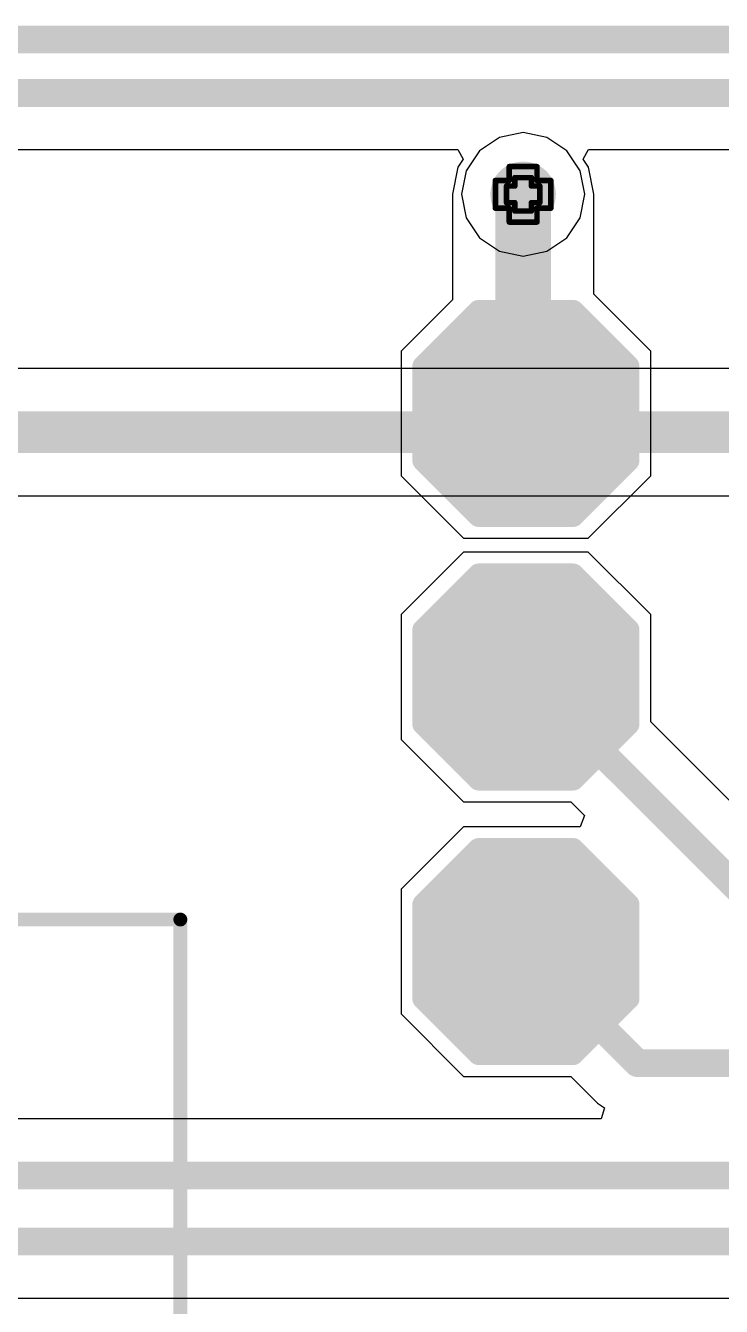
# Model space of a CAD drawing. Header units: inches. Extents: x 0 to 198, y 0 to 199.
# Drawn here: x 5.2296 to 5.4805, y 1.863 to 2.3248 of the extents above; entities that cross this region are included whole.
import ezdxf

# ---------------------------------------------------------------- set-up
doc = ezdxf.new("R2010")
doc.units = ezdxf.units.IN
doc.header["$MEASUREMENT"] = 0
for name, color, linetype in [('Bottom Layer', 5, 'Continuous'), ('Drill Drawing', 1, 'Continuous'), ('Layer 1', 16, 'Continuous'), ('Layer 2', 76, 'Continuous'), ('Top Layer', 1, 'Continuous'), ('Top Overlay', 2, 'Continuous'), ('Top Paste', 8, 'Continuous'), ('Top Solder', 216, 'Continuous'), ('Via Holes', 16, 'Continuous')]:
    doc.layers.add(name, color=color, linetype=linetype)

# ---------------------------------------------------------------- blocks, each defined once
blk = doc.blocks.new('T__________6')
at = {"layer": 'Top Layer'}
blk.add_hatch(color=1, dxfattribs=at).paths.add_polyline_path([(0.015, 0.03), (-0.015, 0.03), (-0.03, 0.015), (-0.03, -0.015), (-0.015, -0.03), (0.015, -0.03), (0.03, -0.015), (0.03, 0.015)])
at = {"layer": 'Top Paste'}
blk.add_hatch(color=8, dxfattribs=at).paths.add_polyline_path([(0.015, 0.03), (-0.015, 0.03), (-0.03, 0.015), (-0.03, -0.015), (-0.015, -0.03), (0.015, -0.03), (0.03, -0.015), (0.03, 0.015)])
at = {"layer": 'Top Solder'}
blk.add_hatch(color=216, dxfattribs=at).paths.add_polyline_path([(0.017, 0.034), (-0.017, 0.034), (-0.034, 0.017), (-0.034, -0.017), (-0.017, -0.034), (0.017, -0.034), (0.034, -0.017), (0.034, 0.017)])
at = {"layer": 'Top Overlay'}
for points in [[(-0.037, 0.017, 0.00787, 0.00787, 0), (-0.017, 0.037, 0.00787, 0.00787, 0)], [(-0.017, 0.037, 0.00787, 0.00787, 0), (0.017, 0.037, 0.00787, 0.00787, 0)], [(0.017, 0.037, 0.00787, 0.00787, 0), (0.037, 0.017, 0.00787, 0.00787, 0)], [(-0.037, -0.017, 0.00787, 0.00787, 0), (-0.037, 0.017, 0.00787, 0.00787, 0)], [(0.037, -0.017, 0.00787, 0.00787, 0), (0.037, 0.017, 0.00787, 0.00787, 0)], [(-0.037, -0.017, 0.00787, 0.00787, 0), (-0.017, -0.037, 0.00787, 0.00787, 0)], [(0.017, -0.037, 0.00787, 0.00787, 0), (0.037, -0.017, 0.00787, 0.00787, 0)], [(-0.017, -0.037, 0.00787, 0.00787, 0), (0.017, -0.037, 0.00787, 0.00787, 0)]]:
    blk.add_lwpolyline(points, format="xyseb", dxfattribs=at)
for points in [[(-0.01897, 0.037, 0.00394, 0.00394, 1), (-0.01503, 0.037, 0.00394, 0.00394, 1)], [(-0.01897, 0.037, 0.00394, 0.00394, 1), (-0.01503, 0.037, 0.00394, 0.00394, 1)], [(0.01503, 0.037, 0.00394, 0.00394, 1), (0.01897, 0.037, 0.00394, 0.00394, 1)], [(0.01503, 0.037, 0.00394, 0.00394, 1), (0.01897, 0.037, 0.00394, 0.00394, 1)], [(-0.03897, 0.017, 0.00394, 0.00394, 1), (-0.03503, 0.017, 0.00394, 0.00394, 1)], [(-0.03897, 0.017, 0.00394, 0.00394, 1), (-0.03503, 0.017, 0.00394, 0.00394, 1)], [(0.03503, 0.017, 0.00394, 0.00394, 1), (0.03897, 0.017, 0.00394, 0.00394, 1)], [(0.03503, 0.017, 0.00394, 0.00394, 1), (0.03897, 0.017, 0.00394, 0.00394, 1)], [(-0.03897, -0.017, 0.00394, 0.00394, 1), (-0.03503, -0.017, 0.00394, 0.00394, 1)], [(-0.03897, -0.017, 0.00394, 0.00394, 1), (-0.03503, -0.017, 0.00394, 0.00394, 1)], [(0.03503, -0.017, 0.00394, 0.00394, 1), (0.03897, -0.017, 0.00394, 0.00394, 1)], [(0.03503, -0.017, 0.00394, 0.00394, 1), (0.03897, -0.017, 0.00394, 0.00394, 1)], [(-0.01897, -0.037, 0.00394, 0.00394, 1), (-0.01503, -0.037, 0.00394, 0.00394, 1)], [(-0.01897, -0.037, 0.00394, 0.00394, 1), (-0.01503, -0.037, 0.00394, 0.00394, 1)], [(0.01503, -0.037, 0.00394, 0.00394, 1), (0.01897, -0.037, 0.00394, 0.00394, 1)], [(0.01503, -0.037, 0.00394, 0.00394, 1), (0.01897, -0.037, 0.00394, 0.00394, 1)]]:
    blk.add_lwpolyline(points, format="xyseb", close=True, dxfattribs=at)
blk = doc.blocks.new('T__________7')
at = {"layer": 'Top Layer'}
blk.add_hatch(color=1, dxfattribs=at).paths.add_polyline_path([(0.015, 0.03), (-0.015, 0.03), (-0.03, 0.015), (-0.03, -0.015), (-0.015, -0.03), (0.015, -0.03), (0.03, -0.015), (0.03, 0.015)])
at = {"layer": 'Top Paste'}
blk.add_hatch(color=8, dxfattribs=at).paths.add_polyline_path([(0.015, 0.03), (-0.015, 0.03), (-0.03, 0.015), (-0.03, -0.015), (-0.015, -0.03), (0.015, -0.03), (0.03, -0.015), (0.03, 0.015)])
at = {"layer": 'Top Solder'}
blk.add_hatch(color=216, dxfattribs=at).paths.add_polyline_path([(0.017, 0.034), (-0.017, 0.034), (-0.034, 0.017), (-0.034, -0.017), (-0.017, -0.034), (0.017, -0.034), (0.034, -0.017), (0.034, 0.017)])
at = {"layer": 'Top Overlay'}
for points in [[(-0.037, 0.017, 0.00787, 0.00787, 0), (-0.017, 0.037, 0.00787, 0.00787, 0)], [(-0.017, 0.037, 0.00787, 0.00787, 0), (0.017, 0.037, 0.00787, 0.00787, 0)], [(0.017, 0.037, 0.00787, 0.00787, 0), (0.037, 0.017, 0.00787, 0.00787, 0)], [(-0.037, -0.017, 0.00787, 0.00787, 0), (-0.037, 0.017, 0.00787, 0.00787, 0)], [(0.037, -0.017, 0.00787, 0.00787, 0), (0.037, 0.017, 0.00787, 0.00787, 0)], [(-0.037, -0.017, 0.00787, 0.00787, 0), (-0.017, -0.037, 0.00787, 0.00787, 0)], [(0.017, -0.037, 0.00787, 0.00787, 0), (0.037, -0.017, 0.00787, 0.00787, 0)], [(-0.017, -0.037, 0.00787, 0.00787, 0), (0.017, -0.037, 0.00787, 0.00787, 0)]]:
    blk.add_lwpolyline(points, format="xyseb", dxfattribs=at)
for points in [[(-0.01897, 0.037, 0.00394, 0.00394, 1), (-0.01503, 0.037, 0.00394, 0.00394, 1)], [(-0.01897, 0.037, 0.00394, 0.00394, 1), (-0.01503, 0.037, 0.00394, 0.00394, 1)], [(0.01503, 0.037, 0.00394, 0.00394, 1), (0.01897, 0.037, 0.00394, 0.00394, 1)], [(0.01503, 0.037, 0.00394, 0.00394, 1), (0.01897, 0.037, 0.00394, 0.00394, 1)], [(-0.03897, 0.017, 0.00394, 0.00394, 1), (-0.03503, 0.017, 0.00394, 0.00394, 1)], [(-0.03897, 0.017, 0.00394, 0.00394, 1), (-0.03503, 0.017, 0.00394, 0.00394, 1)], [(0.03503, 0.017, 0.00394, 0.00394, 1), (0.03897, 0.017, 0.00394, 0.00394, 1)], [(0.03503, 0.017, 0.00394, 0.00394, 1), (0.03897, 0.017, 0.00394, 0.00394, 1)], [(-0.03897, -0.017, 0.00394, 0.00394, 1), (-0.03503, -0.017, 0.00394, 0.00394, 1)], [(-0.03897, -0.017, 0.00394, 0.00394, 1), (-0.03503, -0.017, 0.00394, 0.00394, 1)], [(0.03503, -0.017, 0.00394, 0.00394, 1), (0.03897, -0.017, 0.00394, 0.00394, 1)], [(0.03503, -0.017, 0.00394, 0.00394, 1), (0.03897, -0.017, 0.00394, 0.00394, 1)], [(-0.01897, -0.037, 0.00394, 0.00394, 1), (-0.01503, -0.037, 0.00394, 0.00394, 1)], [(-0.01897, -0.037, 0.00394, 0.00394, 1), (-0.01503, -0.037, 0.00394, 0.00394, 1)], [(0.01503, -0.037, 0.00394, 0.00394, 1), (0.01897, -0.037, 0.00394, 0.00394, 1)], [(0.01503, -0.037, 0.00394, 0.00394, 1), (0.01897, -0.037, 0.00394, 0.00394, 1)]]:
    blk.add_lwpolyline(points, format="xyseb", close=True, dxfattribs=at)
blk = doc.blocks.new('T__________57')
at = {"layer": 'Top Layer'}
blk.add_hatch(color=1, dxfattribs=at).paths.add_polyline_path([(0.015, 0.03), (-0.015, 0.03), (-0.03, 0.015), (-0.03, -0.015), (-0.015, -0.03), (0.015, -0.03), (0.03, -0.015), (0.03, 0.015)])
at = {"layer": 'Top Paste'}
blk.add_hatch(color=8, dxfattribs=at).paths.add_polyline_path([(0.015, 0.03), (-0.015, 0.03), (-0.03, 0.015), (-0.03, -0.015), (-0.015, -0.03), (0.015, -0.03), (0.03, -0.015), (0.03, 0.015)])
at = {"layer": 'Top Solder'}
blk.add_hatch(color=216, dxfattribs=at).paths.add_polyline_path([(0.017, 0.034), (-0.017, 0.034), (-0.034, 0.017), (-0.034, -0.017), (-0.017, -0.034), (0.017, -0.034), (0.034, -0.017), (0.034, 0.017)])
at = {"layer": 'Top Overlay'}
for points in [[(-0.037, 0.017, 0.00787, 0.00787, 0), (-0.017, 0.037, 0.00787, 0.00787, 0)], [(-0.017, 0.037, 0.00787, 0.00787, 0), (0.017, 0.037, 0.00787, 0.00787, 0)], [(0.017, 0.037, 0.00787, 0.00787, 0), (0.037, 0.017, 0.00787, 0.00787, 0)], [(-0.037, -0.017, 0.00787, 0.00787, 0), (-0.037, 0.017, 0.00787, 0.00787, 0)], [(0.037, -0.017, 0.00787, 0.00787, 0), (0.037, 0.017, 0.00787, 0.00787, 0)], [(-0.037, -0.017, 0.00787, 0.00787, 0), (-0.017, -0.037, 0.00787, 0.00787, 0)], [(0.017, -0.037, 0.00787, 0.00787, 0), (0.037, -0.017, 0.00787, 0.00787, 0)], [(-0.017, -0.037, 0.00787, 0.00787, 0), (0.017, -0.037, 0.00787, 0.00787, 0)]]:
    blk.add_lwpolyline(points, format="xyseb", dxfattribs=at)
for points in [[(-0.01897, 0.037, 0.00394, 0.00394, 1), (-0.01503, 0.037, 0.00394, 0.00394, 1)], [(-0.01897, 0.037, 0.00394, 0.00394, 1), (-0.01503, 0.037, 0.00394, 0.00394, 1)], [(0.01503, 0.037, 0.00394, 0.00394, 1), (0.01897, 0.037, 0.00394, 0.00394, 1)], [(0.01503, 0.037, 0.00394, 0.00394, 1), (0.01897, 0.037, 0.00394, 0.00394, 1)], [(-0.03897, 0.017, 0.00394, 0.00394, 1), (-0.03503, 0.017, 0.00394, 0.00394, 1)], [(-0.03897, 0.017, 0.00394, 0.00394, 1), (-0.03503, 0.017, 0.00394, 0.00394, 1)], [(0.03503, 0.017, 0.00394, 0.00394, 1), (0.03897, 0.017, 0.00394, 0.00394, 1)], [(0.03503, 0.017, 0.00394, 0.00394, 1), (0.03897, 0.017, 0.00394, 0.00394, 1)], [(-0.03897, -0.017, 0.00394, 0.00394, 1), (-0.03503, -0.017, 0.00394, 0.00394, 1)], [(-0.03897, -0.017, 0.00394, 0.00394, 1), (-0.03503, -0.017, 0.00394, 0.00394, 1)], [(0.03503, -0.017, 0.00394, 0.00394, 1), (0.03897, -0.017, 0.00394, 0.00394, 1)], [(0.03503, -0.017, 0.00394, 0.00394, 1), (0.03897, -0.017, 0.00394, 0.00394, 1)], [(-0.01897, -0.037, 0.00394, 0.00394, 1), (-0.01503, -0.037, 0.00394, 0.00394, 1)], [(-0.01897, -0.037, 0.00394, 0.00394, 1), (-0.01503, -0.037, 0.00394, 0.00394, 1)], [(0.01503, -0.037, 0.00394, 0.00394, 1), (0.01897, -0.037, 0.00394, 0.00394, 1)], [(0.01503, -0.037, 0.00394, 0.00394, 1), (0.01897, -0.037, 0.00394, 0.00394, 1)]]:
    blk.add_lwpolyline(points, format="xyseb", close=True, dxfattribs=at)
blk = doc.blocks.new('EC11E1820402_60')
at = {"layer": 'Top Overlay'}
for points in [[(-0.23031, -0.07006, 0.005, 0.005, 0), (-0.23031, -0.22637, 0.005, 0.005, 0)], [(0.23032, -0.22638, 0.005, 0.005, 0), (-0.23031, -0.22637, 0.005, 0.005, 0)]]:
    blk.add_lwpolyline(points, format="xyseb", dxfattribs=at)
blk.add_lwpolyline([(-0.23156, -0.22637, 0.0025, 0.0025, 1), (-0.22906, -0.22637, 0.0025, 0.0025, 1)], format="xyseb", close=True, dxfattribs=at)
blk.add_lwpolyline([(-0.23156, -0.22637, 0.0025, 0.0025, 1), (-0.22906, -0.22637, 0.0025, 0.0025, 1)], format="xyseb", close=True, dxfattribs=at)

msp = doc.modelspace()

# ---------------------------------------------------------------- hatches: boundary and pattern name
at = {"layer": 'Bottom Layer'}
h = msp.add_hatch(color=5, dxfattribs=at)
edge = h.paths.add_edge_path()
edge.add_arc((5.409, 2.264), 0.01181, 0, 360)
at = {"layer": 'Layer 1'}
h = msp.add_hatch(color=16, dxfattribs=at)
edge = h.paths.add_edge_path()
edge.add_arc((5.409, 2.264), 0.01181, 0, 360)
at = {"layer": 'Layer 2'}
h = msp.add_hatch(color=76, dxfattribs=at)
edge = h.paths.add_edge_path()
edge.add_arc((5.409, 2.264), 0.01181, 0, 360)
at = {"layer": 'Top Layer'}
h = msp.add_hatch(color=1, dxfattribs=at)
edge = h.paths.add_edge_path()
edge.add_arc((5.409, 2.264), 0.01181, 0, 360)
at = {"layer": 'Via Holes'}
h = msp.add_hatch(color=7, dxfattribs=at)
edge = h.paths.add_edge_path()
edge.add_arc((5.409, 2.264), 0.00591, 0, 360)

# ---------------------------------------------------------------- linework, layer by layer
at = {"layer": 'Bottom Layer'}
for p, q in [((5.409, 2.28624), (5.40049, 2.28455)), ((5.41751, 2.28455), (5.409, 2.28624)), ((5.40049, 2.28455), (5.39328, 2.27972)), ((5.42472, 2.27972), (5.41751, 2.28455)), ((5.39328, 2.27972), (5.38845, 2.27251)), ((5.42955, 2.27251), (5.42472, 2.27972)), ((5.38845, 2.27251), (5.38676, 2.264)), ((5.43124, 2.264), (5.42955, 2.27251)), ((5.38676, 2.264), (5.38845, 2.25549)), ((5.42955, 2.25549), (5.43124, 2.264)), ((5.38845, 2.25549), (5.39328, 2.24828)), ((5.42472, 2.24828), (5.42955, 2.25549)), ((5.39328, 2.24828), (5.40049, 2.24345)), ((5.41751, 2.24345), (5.42472, 2.24828)), ((5.40049, 2.24345), (5.409, 2.24176)), ((5.409, 2.24176), (5.41751, 2.24345)), ((5.71875, 2.20119), (5.1826, 2.20119)), ((5.1826, 2.15531), (5.71774, 2.15531))]:
    msp.add_line(p, q, dxfattribs=at)
msp.add_lwpolyline([(4.95535, 2.17825, 0.015, 0.015, 0), (5.71875, 2.17825, 0.015, 0.015, 0)], format="xyseb", dxfattribs=at)
at = {"layer": 'Drill Drawing'}
for points in [[(5.404, 2.269, 0.002, 0.002, 0), (5.404, 2.274, 0.002, 0.002, 0)], [(5.404, 2.274, 0.002, 0.002, 0), (5.414, 2.274, 0.002, 0.002, 0)], [(5.414, 2.269, 0.002, 0.002, 0), (5.414, 2.274, 0.002, 0.002, 0)], [(5.399, 2.259, 0.002, 0.002, 0), (5.399, 2.269, 0.002, 0.002, 0)], [(5.399, 2.269, 0.002, 0.002, 0), (5.404, 2.269, 0.002, 0.002, 0)], [(5.403, 2.261, 0.002, 0.002, 0), (5.403, 2.267, 0.002, 0.002, 0)], [(5.403, 2.267, 0.002, 0.002, 0), (5.406, 2.267, 0.002, 0.002, 0)], [(5.406, 2.267, 0.002, 0.002, 0), (5.406, 2.27, 0.002, 0.002, 0)], [(5.406, 2.27, 0.002, 0.002, 0), (5.412, 2.27, 0.002, 0.002, 0)], [(5.412, 2.267, 0.002, 0.002, 0), (5.412, 2.27, 0.002, 0.002, 0)], [(5.412, 2.267, 0.002, 0.002, 0), (5.415, 2.267, 0.002, 0.002, 0)], [(5.414, 2.269, 0.002, 0.002, 0), (5.419, 2.269, 0.002, 0.002, 0)], [(5.415, 2.261, 0.002, 0.002, 0), (5.415, 2.267, 0.002, 0.002, 0)], [(5.419, 2.259, 0.002, 0.002, 0), (5.419, 2.269, 0.002, 0.002, 0)], [(5.399, 2.259, 0.002, 0.002, 0), (5.404, 2.259, 0.002, 0.002, 0)], [(5.403, 2.261, 0.002, 0.002, 0), (5.406, 2.261, 0.002, 0.002, 0)], [(5.404, 2.254, 0.002, 0.002, 0), (5.404, 2.259, 0.002, 0.002, 0)], [(5.406, 2.258, 0.002, 0.002, 0), (5.406, 2.261, 0.002, 0.002, 0)], [(5.406, 2.258, 0.002, 0.002, 0), (5.412, 2.258, 0.002, 0.002, 0)], [(5.412, 2.261, 0.002, 0.002, 0), (5.415, 2.261, 0.002, 0.002, 0)], [(5.412, 2.258, 0.002, 0.002, 0), (5.412, 2.261, 0.002, 0.002, 0)], [(5.414, 2.259, 0.002, 0.002, 0), (5.419, 2.259, 0.002, 0.002, 0)], [(5.414, 2.254, 0.002, 0.002, 0), (5.414, 2.259, 0.002, 0.002, 0)], [(5.404, 2.254, 0.002, 0.002, 0), (5.414, 2.254, 0.002, 0.002, 0)]]:
    msp.add_lwpolyline(points, format="xyseb", dxfattribs=at)
for points in [[(5.4035, 2.274, 0.001, 0.001, 1), (5.4045, 2.274, 0.001, 0.001, 1)], [(5.4035, 2.274, 0.001, 0.001, 1), (5.4045, 2.274, 0.001, 0.001, 1)], [(5.4135, 2.274, 0.001, 0.001, 1), (5.4145, 2.274, 0.001, 0.001, 1)], [(5.4135, 2.274, 0.001, 0.001, 1), (5.4145, 2.274, 0.001, 0.001, 1)], [(5.3985, 2.269, 0.001, 0.001, 1), (5.3995, 2.269, 0.001, 0.001, 1)], [(5.3985, 2.269, 0.001, 0.001, 1), (5.3995, 2.269, 0.001, 0.001, 1)], [(5.4025, 2.267, 0.001, 0.001, 1), (5.4035, 2.267, 0.001, 0.001, 1)], [(5.4025, 2.267, 0.001, 0.001, 1), (5.4035, 2.267, 0.001, 0.001, 1)], [(5.4035, 2.269, 0.001, 0.001, 1), (5.4045, 2.269, 0.001, 0.001, 1)], [(5.4035, 2.269, 0.001, 0.001, 1), (5.4045, 2.269, 0.001, 0.001, 1)], [(5.4055, 2.27, 0.001, 0.001, 1), (5.4065, 2.27, 0.001, 0.001, 1)], [(5.4055, 2.27, 0.001, 0.001, 1), (5.4065, 2.27, 0.001, 0.001, 1)], [(5.4055, 2.267, 0.001, 0.001, 1), (5.4065, 2.267, 0.001, 0.001, 1)], [(5.4055, 2.267, 0.001, 0.001, 1), (5.4065, 2.267, 0.001, 0.001, 1)], [(5.4115, 2.27, 0.001, 0.001, 1), (5.4125, 2.27, 0.001, 0.001, 1)], [(5.4115, 2.27, 0.001, 0.001, 1), (5.4125, 2.27, 0.001, 0.001, 1)], [(5.4115, 2.267, 0.001, 0.001, 1), (5.4125, 2.267, 0.001, 0.001, 1)], [(5.4115, 2.267, 0.001, 0.001, 1), (5.4125, 2.267, 0.001, 0.001, 1)], [(5.4135, 2.269, 0.001, 0.001, 1), (5.4145, 2.269, 0.001, 0.001, 1)], [(5.4135, 2.269, 0.001, 0.001, 1), (5.4145, 2.269, 0.001, 0.001, 1)], [(5.4145, 2.267, 0.001, 0.001, 1), (5.4155, 2.267, 0.001, 0.001, 1)], [(5.4145, 2.267, 0.001, 0.001, 1), (5.4155, 2.267, 0.001, 0.001, 1)], [(5.4185, 2.269, 0.001, 0.001, 1), (5.4195, 2.269, 0.001, 0.001, 1)], [(5.4185, 2.269, 0.001, 0.001, 1), (5.4195, 2.269, 0.001, 0.001, 1)], [(5.3985, 2.259, 0.001, 0.001, 1), (5.3995, 2.259, 0.001, 0.001, 1)], [(5.3985, 2.259, 0.001, 0.001, 1), (5.3995, 2.259, 0.001, 0.001, 1)], [(5.4025, 2.261, 0.001, 0.001, 1), (5.4035, 2.261, 0.001, 0.001, 1)], [(5.4025, 2.261, 0.001, 0.001, 1), (5.4035, 2.261, 0.001, 0.001, 1)], [(5.4035, 2.259, 0.001, 0.001, 1), (5.4045, 2.259, 0.001, 0.001, 1)], [(5.4035, 2.259, 0.001, 0.001, 1), (5.4045, 2.259, 0.001, 0.001, 1)], [(5.4055, 2.261, 0.001, 0.001, 1), (5.4065, 2.261, 0.001, 0.001, 1)], [(5.4055, 2.261, 0.001, 0.001, 1), (5.4065, 2.261, 0.001, 0.001, 1)], [(5.4055, 2.258, 0.001, 0.001, 1), (5.4065, 2.258, 0.001, 0.001, 1)], [(5.4055, 2.258, 0.001, 0.001, 1), (5.4065, 2.258, 0.001, 0.001, 1)], [(5.4115, 2.261, 0.001, 0.001, 1), (5.4125, 2.261, 0.001, 0.001, 1)], [(5.4115, 2.261, 0.001, 0.001, 1), (5.4125, 2.261, 0.001, 0.001, 1)], [(5.4115, 2.258, 0.001, 0.001, 1), (5.4125, 2.258, 0.001, 0.001, 1)], [(5.4115, 2.258, 0.001, 0.001, 1), (5.4125, 2.258, 0.001, 0.001, 1)], [(5.4135, 2.259, 0.001, 0.001, 1), (5.4145, 2.259, 0.001, 0.001, 1)], [(5.4135, 2.259, 0.001, 0.001, 1), (5.4145, 2.259, 0.001, 0.001, 1)], [(5.4145, 2.261, 0.001, 0.001, 1), (5.4155, 2.261, 0.001, 0.001, 1)], [(5.4145, 2.261, 0.001, 0.001, 1), (5.4155, 2.261, 0.001, 0.001, 1)], [(5.4185, 2.259, 0.001, 0.001, 1), (5.4195, 2.259, 0.001, 0.001, 1)], [(5.4185, 2.259, 0.001, 0.001, 1), (5.4195, 2.259, 0.001, 0.001, 1)], [(5.4035, 2.254, 0.001, 0.001, 1), (5.4045, 2.254, 0.001, 0.001, 1)], [(5.4035, 2.254, 0.001, 0.001, 1), (5.4045, 2.254, 0.001, 0.001, 1)], [(5.4135, 2.254, 0.001, 0.001, 1), (5.4145, 2.254, 0.001, 0.001, 1)], [(5.4135, 2.254, 0.001, 0.001, 1), (5.4145, 2.254, 0.001, 0.001, 1)]]:
    msp.add_lwpolyline(points, format="xyseb", close=True, dxfattribs=at)
at = {"layer": 'Layer 1'}
for p, q in [((5.409, 2.28624), (5.40049, 2.28455)), ((5.41751, 2.28455), (5.409, 2.28624)), ((5.40049, 2.28455), (5.39328, 2.27972)), ((5.42472, 2.27972), (5.41751, 2.28455)), ((5.39328, 2.27972), (5.38845, 2.27251)), ((5.42955, 2.27251), (5.42472, 2.27972)), ((5.38845, 2.27251), (5.38676, 2.264)), ((5.43124, 2.264), (5.42955, 2.27251)), ((5.38676, 2.264), (5.38845, 2.25549)), ((5.42955, 2.25549), (5.43124, 2.264)), ((5.38845, 2.25549), (5.39328, 2.24828)), ((5.42472, 2.24828), (5.42955, 2.25549)), ((5.39328, 2.24828), (5.40049, 2.24345)), ((5.41751, 2.24345), (5.42472, 2.24828)), ((5.40049, 2.24345), (5.409, 2.24176)), ((5.409, 2.24176), (5.41751, 2.24345))]:
    msp.add_line(p, q, dxfattribs=at)
at = {"layer": 'Top Layer'}
for p, q in [((5.0087, 2.28016), (5.38549, 2.28016)), ((5.38549, 2.28016), (5.38737, 2.27663)), ((5.43063, 2.27663), (5.43251, 2.28016)), ((5.43251, 2.28016), (5.66165, 2.28016)), ((5.38545, 2.27375), (5.38351, 2.264)), ((5.38737, 2.27663), (5.38545, 2.27375)), ((5.43255, 2.27375), (5.43063, 2.27663)), ((5.43449, 2.264), (5.43255, 2.27375)), ((5.38351, 2.264), (5.38351, 2.22601)), ((5.43449, 2.22801), (5.43449, 2.264)), ((5.38351, 2.22601), (5.365, 2.2075)), ((5.455, 2.2075), (5.43449, 2.22801)), ((5.365, 2.2075), (5.365, 2.1625)), ((5.455, 2.1625), (5.455, 2.2075)), ((5.365, 2.1625), (5.3875, 2.14)), ((5.4325, 2.14), (5.455, 2.1625)), ((5.3875, 2.14), (5.4325, 2.14)), ((5.3875, 2.13496), (5.365, 2.11246)), ((5.4325, 2.13496), (5.3875, 2.13496)), ((5.455, 2.11246), (5.4325, 2.13496)), ((5.365, 2.11246), (5.365, 2.06746)), ((5.455, 2.0738), (5.455, 2.11246)), ((5.48806, 2.04075), (5.455, 2.0738)), ((5.365, 2.06746), (5.3875, 2.04496)), ((5.3875, 2.04496), (5.42616, 2.04496)), ((5.42616, 2.04496), (5.43116, 2.03996)), ((5.43116, 2.03996), (5.42951, 2.03596)), ((5.3875, 2.03596), (5.365, 2.01346)), ((5.42951, 2.03596), (5.3875, 2.03596)), ((5.365, 2.01346), (5.365, 1.96846)), ((5.365, 1.96846), (5.3875, 1.94596)), ((5.3875, 1.94596), (5.42616, 1.94596)), ((5.42616, 1.94596), (5.43584, 1.93629)), ((5.43584, 1.93629), (5.43584, 1.93629)), ((5.43584, 1.93629), (5.43831, 1.93464)), ((5.43709, 1.93064), (5.17809, 1.93064)), ((5.43831, 1.93464), (5.43709, 1.93064)), ((4.76333, 1.866), (5.80977, 1.866))]:
    msp.add_line(p, q, dxfattribs=at)
for points in [[(4.98903, 2.31984, 0.01, 0.01, 0), (5.67848, 2.31984, 0.01, 0.01, 0)], [(5.00025, 2.30055, 0.01, 0.01, 0), (5.67009, 2.30055, 0.01, 0.01, 0)], [(5.409, 2.186, 0.02, 0.02, 0), (5.409, 2.264, 0.02, 0.02, 0)], [(5.409, 2.186, 0.01, 0.01, 0), (5.41, 2.185, 0.01, 0.01, 0)], [(5.41, 2.08996, 0.01, 0.01, 0), (5.47364, 2.02633, 0.01, 0.01, 0)], [(5.47364, 2.02633, 0.01, 0.01, 0), (5.52192, 1.97805, 0.01, 0.01, 0)], [(5.47364, 2.02633, 0.01, 0.01, 0), (5.47364, 2.02633, 0.01, 0.01, 0)], [(5.41, 1.99096, 0.01, 0.01, 0), (5.45025, 1.95071, 0.01, 0.01, 0)], [(5.45025, 1.95071, 0.01, 0.01, 0), (6.08645, 1.95071, 0.01, 0.01, 0)], [(4.74457, 1.91025, 0.01, 0.01, 0), (5.90673, 1.91025, 0.01, 0.01, 0)], [(4.75488, 1.88639, 0.01, 0.01, 0), (5.81822, 1.88639, 0.01, 0.01, 0)]]:
    msp.add_lwpolyline(points, format="xyseb", dxfattribs=at)
for points in [[(5.404, 2.264, 0.01, 0.01, 1), (5.414, 2.264, 0.01, 0.01, 1)], [(5.404, 2.186, 0.01, 0.01, 1), (5.414, 2.186, 0.01, 0.01, 1)], [(5.4065, 2.186, 0.005, 0.005, 1), (5.4115, 2.186, 0.005, 0.005, 1)], [(5.4075, 2.185, 0.005, 0.005, 1), (5.4125, 2.185, 0.005, 0.005, 1)], [(5.4075, 2.08996, 0.005, 0.005, 1), (5.4125, 2.08996, 0.005, 0.005, 1)], [(5.47114, 2.02633, 0.005, 0.005, 1), (5.47614, 2.02633, 0.005, 0.005, 1)], [(5.47114, 2.02633, 0.005, 0.005, 1), (5.47614, 2.02633, 0.005, 0.005, 1)], [(5.47114, 2.02633, 0.005, 0.005, 1), (5.47614, 2.02633, 0.005, 0.005, 1)], [(5.47114, 2.02633, 0.005, 0.005, 1), (5.47614, 2.02633, 0.005, 0.005, 1)], [(5.4075, 1.99096, 0.005, 0.005, 1), (5.4125, 1.99096, 0.005, 0.005, 1)], [(5.44775, 1.95071, 0.005, 0.005, 1), (5.45275, 1.95071, 0.005, 0.005, 1)], [(5.44775, 1.95071, 0.005, 0.005, 1), (5.45275, 1.95071, 0.005, 0.005, 1)]]:
    msp.add_lwpolyline(points, format="xyseb", close=True, dxfattribs=at)

# ---------------------------------------------------------------- block references
for name, p in [('T__________57', (5.41, 2.185)), ('T__________7', (5.41, 2.08996)), ('T__________6', (5.41, 1.99096))]:
    msp.add_blockref(name, p)
at = {"rotation": 180}
msp.add_blockref('EC11E1820402_60', (5.0551, 1.77613), dxfattribs=at)

doc.saveas('drawing.dxf')
